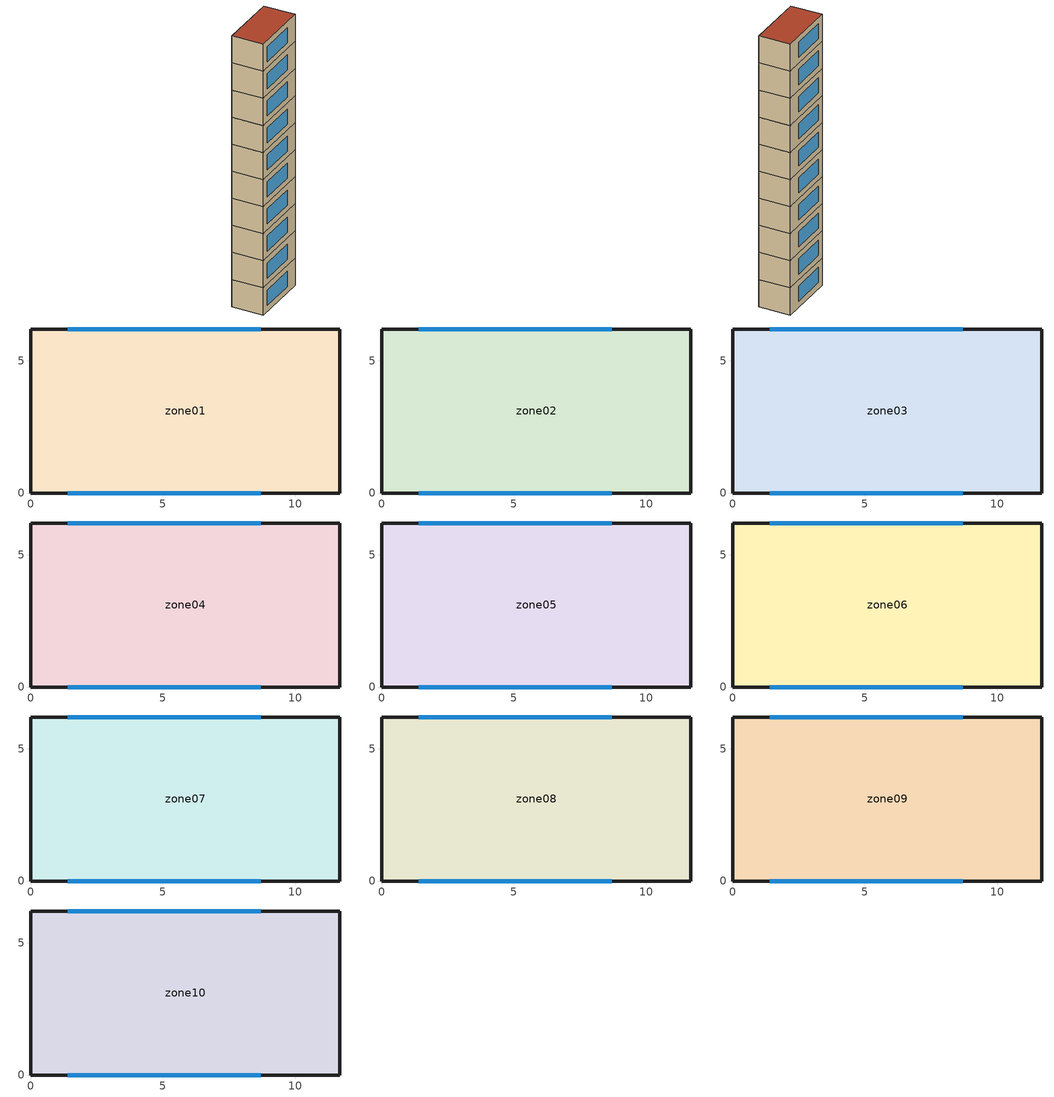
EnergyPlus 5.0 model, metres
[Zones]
zone01
 floor ground (GROUND_FLOOR): 11.7,6.2 11.7,0 0,0 0,6.2 z0
 wall outside (EXT_WALL): 11.7,0 11.7,6.2 0,6.2 0,0 11.7,0 z0:5.4
 window (EXT_WINDOW1): 1.4,0 8.7,0 / 8.7,6.2 1.4,6.2 z1.25:4.25
 ceiling to zone02 (ADJ_CEILING): 0,6.2 0,0 11.7,0 11.7,6.2 z5.4
zone02
 floor to zone01 (ADJ_CEILING): 11.7,6.2 11.7,0 0,0 0,6.2 z5.4
 wall outside (EXT_WALL): 11.7,0 11.7,6.2 0,6.2 0,0 11.7,0 z5.4:10.8
 window (EXT_WINDOW1): 1.4,0 8.7,0 / 8.7,6.2 1.4,6.2 z6.65:9.65
 ceiling to zone03 (ADJ_CEILING): 0,6.2 0,0 11.7,0 11.7,6.2 z10.8
zone03
 floor to zone02 (ADJ_CEILING): 11.7,6.2 11.7,0 0,0 0,6.2 z10.8
 wall outside (EXT_WALL): 11.7,0 11.7,6.2 0,6.2 0,0 11.7,0 z10.8:16.2
 window (EXT_WINDOW1): 1.4,0 8.7,0 / 8.7,6.2 1.4,6.2 z12.05:15.05
 ceiling to zone04 (ADJ_CEILING): 0,6.2 0,0 11.7,0 11.7,6.2 z16.2
zone04
 floor to zone03 (ADJ_CEILING): 11.7,6.2 11.7,0 0,0 0,6.2 z16.2
 wall outside (EXT_WALL): 11.7,0 11.7,6.2 0,6.2 0,0 11.7,0 z16.2:21.6
 window (EXT_WINDOW1): 1.4,0 8.7,0 / 8.7,6.2 1.4,6.2 z17.45:20.45
 ceiling to zone05 (ADJ_CEILING): 0,6.2 0,0 11.7,0 11.7,6.2 z21.6
zone05
 floor to zone04 (ADJ_CEILING): 11.7,6.2 11.7,0 0,0 0,6.2 z21.6
 wall outside (EXT_WALL): 11.7,0 11.7,6.2 0,6.2 0,0 11.7,0 z21.6:27
 window (EXT_WINDOW1): 1.4,0 8.7,0 / 8.7,6.2 1.4,6.2 z22.85:25.85
 ceiling to zone06 (ADJ_CEILING): 0,6.2 0,0 11.7,0 11.7,6.2 z27
zone06
 floor to zone05 (ADJ_CEILING): 11.7,6.2 11.7,0 0,0 0,6.2 z27
 wall outside (EXT_WALL): 11.7,0 11.7,6.2 0,6.2 0,0 11.7,0 z27:32.4
 window (EXT_WINDOW1): 1.4,0 8.7,0 / 8.7,6.2 1.4,6.2 z28.25:31.25
 ceiling to zone07 (ADJ_CEILING): 0,6.2 0,0 11.7,0 11.7,6.2 z32.4
zone07
 floor to zone06 (ADJ_CEILING): 11.7,6.2 11.7,0 0,0 0,6.2 z32.4
 wall outside (EXT_WALL): 11.7,0 11.7,6.2 0,6.2 0,0 11.7,0 z32.4:37.8
 window (EXT_WINDOW1): 1.4,0 8.7,0 / 8.7,6.2 1.4,6.2 z33.65:36.65
 ceiling to zone08 (ADJ_CEILING): 0,6.2 0,0 11.7,0 11.7,6.2 z37.8
zone08
 floor to zone07 (ADJ_CEILING): 11.7,6.2 11.7,0 0,0 0,6.2 z37.8
 wall outside (EXT_WALL): 11.7,0 11.7,6.2 0,6.2 0,0 11.7,0 z37.8:43.2
 window (EXT_WINDOW1): 1.4,0 8.7,0 / 8.7,6.2 1.4,6.2 z39.05:42.05
 ceiling to zone09 (ADJ_CEILING): 0,6.2 0,0 11.7,0 11.7,6.2 z43.2
zone09
 floor to zone08 (ADJ_CEILING): 11.7,6.2 11.7,0 0,0 0,6.2 z43.2
 wall outside (EXT_WALL): 11.7,0 11.7,6.2 0,6.2 0,0 11.7,0 z43.2:48.6
 window (EXT_WINDOW1): 1.4,0 8.7,0 / 8.7,6.2 1.4,6.2 z44.45:47.45
 ceiling to zone10 (ADJ_CEILING): 0,6.2 0,0 11.7,0 11.7,6.2 z48.6
zone10
 floor to zone09 (ADJ_CEILING): 11.7,6.2 11.7,0 0,0 0,6.2 z48.6
 wall outside (EXT_WALL): 11.7,0 11.7,6.2 0,6.2 0,0 11.7,0 z48.6:54
 window (EXT_WINDOW1): 1.4,0 8.7,0 / 8.7,6.2 1.4,6.2 z49.85:52.85
 roof outside (EXT_ROOF): 0,6.2 0,0 11.7,0 11.7,6.2 z54
[Building]
TRNSYS18: North Axis {deg}=0; Terrain=City; Loads Convergence Tolerance Value=0; Temperature Convergence Tolerance Value {deltaC}=0; Solar Distribution=FullInteriorAndExterior; Maximum Number of Warmup Days=0
[Site:Location]
not used: Latitude {deg}=0; Longitude {deg}=0; Time Zone {hr}=0; Elevation {m}=0
[Construction]
GROUND_FLOOR; EXT_WALL; EXT_ROOF; ADJ_CEILING; EXT_WINDOW1: 
[WindowProperty:ShadingControl]
ESHADE=0; ISHADE=INPUT 1*MAX_ISHADE : SHADECNTRL=ISHADE_INTERNAL
[SurfaceProperty:OtherSideCoefficients]
BOUNDARY=IDENTICAL; BOUNDARY=INPUT 1*TBOUNDARY; BOUNDARY=INPUT 1*TBOUNDARY_2; BOUNDARY=INPUT 1*TBOUNDARY_3; BOUNDARY=INPUT 1*TGROUND; BOUNDARY=20; BOUNDARY=15
[Zone] Multiplier=1
zone01; zone02; zone03; zone04; zone05; zone06; zone07; zone08; zone09; zone10
